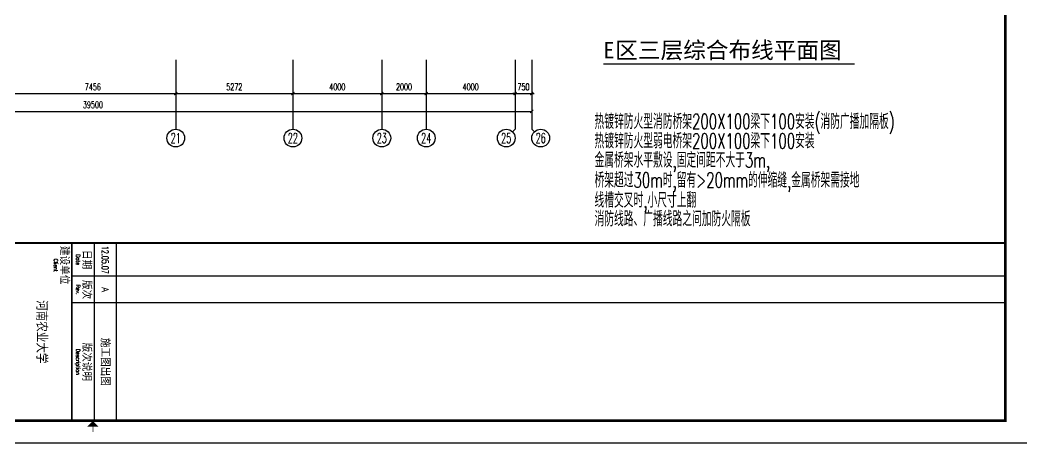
# Model space of a CAD drawing. Extents: x 190999 to 834799, y -200814 to 215286.
# Drawn here: x 705371 to 750453, y -81914 to -62882 of the extents above; entities that cross this region are included whole.
import ezdxf
from ezdxf.enums import TextEntityAlignment as Align

# ---------------------------------------------------------------- set-up
doc = ezdxf.new("R2010")
doc.units = 0
doc.header["$LTSCALE"] = 1000
doc.header["$MEASUREMENT"] = 0
for name, color, linetype in [('AXIS', 3, 'Continuous'), ('AXIS_TEXT', 7, 'Continuous'), ('DIM_SYMB', 3, 'Continuous'), ('EQUIP', 3, 'Continuous'), ('PUB_TEXT', 7, 'Continuous'), ('图框', 189, 'Continuous')]:
    doc.layers.add(name, color=color, linetype=linetype)
doc.styles.add('_TCH_AXIS', font='COMPLEX', dxfattribs={"bigfont": 'GBCBIG'})
doc.styles.add('COMPLEX', font='COMPLEX')
doc.styles.add('DIM_FONT', font='SIMPLEX', dxfattribs={"width": 0.7, "bigfont": 'GBCBIG'})
doc.styles.add('HT', font='simhei.ttf')
doc.styles.add('HZTXT', font='tj-romans1.shx', dxfattribs={"width": 0.6, "bigfont": 'hztxt.shx'})
doc.styles.add('TKZ1_tjhts.shx', font='tjromant.shx', dxfattribs={"bigfont": 'tjhts.shx'})
doc.styles.add('TKZ2_tjkts.shx', font='tjromant.shx', dxfattribs={"bigfont": 'tjkts.shx'})
doc.dimstyles.new('DIMN', dxfattribs={"dimtxt": 300, "dimasz": 100, "dimexe": 250, "dimexo": 300, "dimgap": 150, "dimtad": 1, "dimdec": 0, "dimzin": 0, "dimdsep": 46, "dimtxsty": 'DIM_FONT', "dimblk": 'ARCHTICK', "dimcen": 0.09, "dimclrt": 7, "dimazin": 2, "dimtfac": 1, "dimtdec": 0, "dimtix": 1, "dimtmove": 2, "dimatfit": 3, "dimfxl": 0, "dimtolj": 1, "dimtzin": 0, "dimarcsym": 0})

# ---------------------------------------------------------------- blocks, each defined once
blk = doc.blocks.new('TJAD_TK_A0')
at = {"layer": '图框'}
for p, q in [((2162, -441.7), (2162, 399.3)), ((2087, 389.3), (2087, -30.7)), ((2099, 389.3), (2099, -30.7)), ((2072, -10.7), (2152, -10.7)), ((2072, -20.7), (2152, -20.7)), ((2072, -30.7), (2152, -30.7))]:
    blk.add_line(p, q, dxfattribs=at)
at = {"layer": '图框', "const_width": 1.2}
blk.add_lwpolyline([(2152, -431.7), (2152, 389.3), (998, 389.3), (998, -431.7)], close=True, dxfattribs=at)
at = {"layer": '图框'}
for points, const_width in [([(2072, 389.3), (2072, -431.7)], 1), ([(2154.61, -21.2), (2157.11, -21.2)], 0.3), ([(2072, -30.7), (2152, -30.7)], 0.6)]:
    blk.add_lwpolyline(points, dxfattribs=dict(at, const_width=const_width))
blk.add_solid([(2154.61, -23.7), (2154.61, -18.7), (2152.11, -21.2)], dxfattribs=at)
at = {"layer": '图框', "color": 3, "style": 'TKZ1_tjhts.shx', "width": 0.7}
blk.add_text('12.05.07', height=3, dxfattribs=at).set_placement((2079.58, -15.7), align=Align.MIDDLE_CENTER)
at = {"layer": '图框', "color": 3, "style": 'TKZ1_tjhts.shx'}
for s, height, p in [('A', 3, (2093, -15.7)), ('施工图出图', 3.6, (2125.5, -15.83)), ('河南农业大学', 5, (2112, -44.2))]:
    blk.add_text(s, height=height, dxfattribs=at).set_placement(p, align=Align.MIDDLE_CENTER)
at = {"layer": '图框', "style": 'TKZ2_tjkts.shx'}
for s, p in [('日期', (2079.5, -24.16)), ('版次', (2093, -24.16)), ('版次说明', (2125.5, -24.16)), ('建设单位', (2082, -34.16))]:
    blk.add_text(s, height=3.6, dxfattribs=at).set_placement(p, align=Align.MIDDLE_CENTER)
at = {"layer": '图框', "style": 'TKZ2_tjkts.shx', "width": 0.8}
for s, p in [('Date', (2079.5, -27.86)), ('Rev.', (2093, -27.86)), ('Description', (2125.5, -27.86)), ('Client', (2082, -37.86))]:
    blk.add_text(s, height=1.8, dxfattribs=at).set_placement(p, align=Align.MIDDLE_CENTER)
blk = doc.blocks.new('_ArchTick')
at = {"const_width": 0.5}
blk.add_lwpolyline([(-0.7, -0.7), (0.7, 0.7)], dxfattribs=at)
blk = doc.blocks.new('*D697')
at = {"layer": 'AXIS', "color": 0, "lineweight": -2}
for p, q in [((704921, -64968), (704921, -66443)), ((712376, -64968), (712376, -66443)), ((704921, -66193), (712376, -66193))]:
    blk.add_line(p, q, dxfattribs=at)
at = {"layer": 'Defpoints', "color": 0}
for p in [(704921, -64668), (712376, -64668), (712376, -66193)]:
    blk.add_point(p, dxfattribs=at)
at = {"layer": 'AXIS', "color": 0, "lineweight": -2, "xscale": 100, "yscale": 100, "zscale": 100, "rotation": 180}
blk.add_blockref('_ArchTick', (704921, -66193), dxfattribs=at)
at = {"layer": 'AXIS', "color": 0, "lineweight": -2, "xscale": 100, "yscale": 100, "zscale": 100}
blk.add_blockref('_ArchTick', (712376, -66193), dxfattribs=at)
at = {"layer": 'AXIS', "color": 7, "insert": (708649, -65893), "char_height": 300, "attachment_point": 5, "style": 'DIM_FONT'}
blk.add_mtext('\\A1;7456', dxfattribs=at)
blk = doc.blocks.new('*D698')
at = {"layer": 'AXIS', "color": 0, "lineweight": -2}
for p, q in [((712376, -64968), (712376, -66443)), ((717649, -64968), (717649, -66443)), ((712376, -66193), (717649, -66193))]:
    blk.add_line(p, q, dxfattribs=at)
at = {"layer": 'Defpoints', "color": 0}
for p in [(712376, -64668), (717649, -64668), (717649, -66193)]:
    blk.add_point(p, dxfattribs=at)
at = {"layer": 'AXIS', "color": 0, "lineweight": -2, "xscale": 100, "yscale": 100, "zscale": 100, "rotation": 180}
blk.add_blockref('_ArchTick', (712376, -66193), dxfattribs=at)
at = {"layer": 'AXIS', "color": 0, "lineweight": -2, "xscale": 100, "yscale": 100, "zscale": 100}
blk.add_blockref('_ArchTick', (717649, -66193), dxfattribs=at)
at = {"layer": 'AXIS', "color": 7, "insert": (715012, -65893), "char_height": 300, "attachment_point": 5, "style": 'DIM_FONT'}
blk.add_mtext('\\A1;5272', dxfattribs=at)
blk = doc.blocks.new('*D699')
at = {"layer": 'AXIS', "color": 0, "lineweight": -2}
for p, q in [((717649, -64968), (717649, -66443)), ((721649, -64968), (721649, -66443)), ((717649, -66193), (721649, -66193))]:
    blk.add_line(p, q, dxfattribs=at)
at = {"layer": 'Defpoints', "color": 0}
for p in [(717649, -64668), (721649, -64668), (721649, -66193)]:
    blk.add_point(p, dxfattribs=at)
at = {"layer": 'AXIS', "color": 0, "lineweight": -2, "xscale": 100, "yscale": 100, "zscale": 100, "rotation": 180}
blk.add_blockref('_ArchTick', (717649, -66193), dxfattribs=at)
at = {"layer": 'AXIS', "color": 0, "lineweight": -2, "xscale": 100, "yscale": 100, "zscale": 100}
blk.add_blockref('_ArchTick', (721649, -66193), dxfattribs=at)
at = {"layer": 'AXIS', "color": 7, "insert": (719649, -65893), "char_height": 300, "attachment_point": 5, "style": 'DIM_FONT'}
blk.add_mtext('\\A1;4000', dxfattribs=at)
blk = doc.blocks.new('*D700')
at = {"layer": 'AXIS', "color": 0, "lineweight": -2}
for p, q in [((721649, -64968), (721649, -66443)), ((723649, -64968), (723649, -66443)), ((721649, -66193), (723649, -66193))]:
    blk.add_line(p, q, dxfattribs=at)
at = {"layer": 'Defpoints', "color": 0}
for p in [(721649, -64668), (723649, -64668), (723649, -66193)]:
    blk.add_point(p, dxfattribs=at)
at = {"layer": 'AXIS', "color": 0, "lineweight": -2, "xscale": 100, "yscale": 100, "zscale": 100, "rotation": 180}
blk.add_blockref('_ArchTick', (721649, -66193), dxfattribs=at)
at = {"layer": 'AXIS', "color": 0, "lineweight": -2, "xscale": 100, "yscale": 100, "zscale": 100}
blk.add_blockref('_ArchTick', (723649, -66193), dxfattribs=at)
at = {"layer": 'AXIS', "color": 7, "insert": (722649, -65893), "char_height": 300, "attachment_point": 5, "style": 'DIM_FONT'}
blk.add_mtext('\\A1;2000', dxfattribs=at)
blk = doc.blocks.new('*D701')
at = {"layer": 'AXIS', "color": 0, "lineweight": -2}
for p, q in [((723649, -64968), (723649, -66443)), ((727649, -64968), (727649, -66443)), ((723649, -66193), (727649, -66193))]:
    blk.add_line(p, q, dxfattribs=at)
at = {"layer": 'Defpoints', "color": 0}
for p in [(723649, -64668), (727649, -64668), (727649, -66193)]:
    blk.add_point(p, dxfattribs=at)
at = {"layer": 'AXIS', "color": 0, "lineweight": -2, "xscale": 100, "yscale": 100, "zscale": 100, "rotation": 180}
blk.add_blockref('_ArchTick', (723649, -66193), dxfattribs=at)
at = {"layer": 'AXIS', "color": 0, "lineweight": -2, "xscale": 100, "yscale": 100, "zscale": 100}
blk.add_blockref('_ArchTick', (727649, -66193), dxfattribs=at)
at = {"layer": 'AXIS', "color": 7, "insert": (725649, -65893), "char_height": 300, "attachment_point": 5, "style": 'DIM_FONT'}
blk.add_mtext('\\A1;4000', dxfattribs=at)
blk = doc.blocks.new('*D702')
at = {"layer": 'AXIS', "color": 0, "lineweight": -2}
for p, q in [((727649, -64968), (727649, -66443)), ((728399, -64968), (728399, -66443)), ((727649, -66193), (727549, -66193)), ((727649, -66193), (728399, -66193)), ((728399, -66193), (728499, -66193))]:
    blk.add_line(p, q, dxfattribs=at)
at = {"layer": 'Defpoints', "color": 0}
for p in [(727649, -64668), (728399, -64668), (728399, -66193)]:
    blk.add_point(p, dxfattribs=at)
at = {"layer": 'AXIS', "color": 0, "lineweight": -2, "xscale": 100, "yscale": 100, "zscale": 100}
blk.add_blockref('_ArchTick', (727649, -66193), dxfattribs=at)
at = {"layer": 'AXIS', "color": 0, "lineweight": -2, "xscale": 100, "yscale": 100, "zscale": 100, "rotation": 180}
blk.add_blockref('_ArchTick', (728399, -66193), dxfattribs=at)
at = {"layer": 'AXIS', "color": 7, "insert": (728024, -65893), "char_height": 300, "attachment_point": 5, "style": 'DIM_FONT'}
blk.add_mtext('\\A1;750', dxfattribs=at)
blk = doc.blocks.new('*D703')
at = {"layer": 'AXIS', "color": 0, "lineweight": -2}
for p, q in [((688899, -64968), (688899, -67243)), ((728399, -64968), (728399, -67243)), ((688899, -66993), (728399, -66993))]:
    blk.add_line(p, q, dxfattribs=at)
at = {"layer": 'Defpoints', "color": 0}
for p in [(688899, -64668), (728399, -64668), (728399, -66993)]:
    blk.add_point(p, dxfattribs=at)
at = {"layer": 'AXIS', "color": 0, "lineweight": -2, "xscale": 100, "yscale": 100, "zscale": 100, "rotation": 180}
blk.add_blockref('_ArchTick', (688899, -66993), dxfattribs=at)
at = {"layer": 'AXIS', "color": 0, "lineweight": -2, "xscale": 100, "yscale": 100, "zscale": 100}
blk.add_blockref('_ArchTick', (728399, -66993), dxfattribs=at)
at = {"layer": 'AXIS', "color": 7, "insert": (708649, -66693), "char_height": 300, "attachment_point": 5, "style": 'DIM_FONT'}
blk.add_mtext('\\A1;39500', dxfattribs=at)
blk = doc.blocks.new('_AXISO')
blk.add_circle((0, 0), 0.5)
at = {"layer": 'AXIS_TEXT', "style": 'COMPLEX', "width": 1.041667}
blk.add_attdef('A', text='', height=0.56, dxfattribs=at).set_placement((-0.25, -0.28), (0.25, -0.28), align=Align.FIT)

msp = doc.modelspace()

# ---------------------------------------------------------------- linework, layer by layer
at = {"layer": 'AXIS'}
for p, q in [((712376.5, -64667.8), (712376.5, -67792.8)), ((717648.5, -64667.8), (717648.5, -67792.8)), ((721648.5, -64667.8), (721648.5, -67792.8)), ((723648.5, -64667.8), (723648.5, -67792.8)), ((727648.5, -64667.8), (727648.5, -67792.8)), ((728398.5, -64667.8), (728398.5, -67792.8)), ((727531.4, -67910), (727648.5, -67792.8)), ((728515.7, -67910), (728398.5, -67792.8))]:
    msp.add_line(p, q, dxfattribs=at)
at = {"layer": 'DIM_SYMB', "const_width": 70}
msp.add_lwpolyline([(731613.7, -64861.4), (742927, -64861.4)], dxfattribs=at)

# ---------------------------------------------------------------- block references
at = {"layer": 'AXIS'}
ref = msp.add_blockref('_AXISO', (712376.5, -68192.8), dxfattribs=dict(at, xscale=800, yscale=800, zscale=800))
ref.add_attrib('A', '21', dxfattribs={"layer": 'AXIS_TEXT', "height": 452.55, "style": '_TCH_AXIS', "width": 0.724138}).set_placement((712150.2, -68419.1), (712602.7, -68419.1), align=Align.FIT)
ref = msp.add_blockref('_AXISO', (717648.5, -68192.8), dxfattribs=dict(at, xscale=800, yscale=800, zscale=800))
ref.add_attrib('A', '22', dxfattribs={"layer": 'AXIS_TEXT', "height": 452.55, "style": '_TCH_AXIS', "width": 0.617647}).set_placement((717422.3, -68419.1), (717874.8, -68419.1), align=Align.FIT)
ref = msp.add_blockref('_AXISO', (721648.5, -68192.8), dxfattribs=dict(at, xscale=800, yscale=800, zscale=800))
ref.add_attrib('A', '23', dxfattribs={"layer": 'AXIS_TEXT', "height": 452.55, "style": '_TCH_AXIS', "width": 0.617647}).set_placement((721422.3, -68419.1), (721874.8, -68419.1), align=Align.FIT)
ref = msp.add_blockref('_AXISO', (723648.5, -68192.8), dxfattribs=dict(at, xscale=800, yscale=800, zscale=800))
ref.add_attrib('A', '24', dxfattribs={"layer": 'AXIS_TEXT', "height": 452.55, "style": '_TCH_AXIS', "width": 0.583333}).set_placement((723422.3, -68419.1), (723874.8, -68419.1), align=Align.FIT)
ref = msp.add_blockref('_AXISO', (727248.5, -68192.8), dxfattribs=dict(at, xscale=800, yscale=800, zscale=800))
ref.add_attrib('A', '25', dxfattribs={"layer": 'AXIS_TEXT', "height": 452.55, "style": '_TCH_AXIS', "width": 0.617647}).set_placement((727022.3, -68419.1), (727474.8, -68419.1), align=Align.FIT)
ref = msp.add_blockref('_AXISO', (728798.5, -68192.8), dxfattribs=dict(at, xscale=800, yscale=800, zscale=800))
ref.add_attrib('A', '26', dxfattribs={"layer": 'AXIS_TEXT', "height": 452.55, "style": '_TCH_AXIS', "width": 0.617647}).set_placement((728572.3, -68419.1), (729024.8, -68419.1), align=Align.FIT)
at = {"layer": '图框', "xscale": 100, "yscale": 100, "zscale": 100, "rotation": 270}
msp.add_blockref('TJAD_TK_A0', (710768.8, 134286.5), dxfattribs=at)

# ---------------------------------------------------------------- texts
at = {"layer": 'EQUIP', "style": 'HZTXT', "width": 0.65}
for s, p in [('热镀锌防火型消防桥架200X100梁下100安装(消防广播加隔板)', (731220.1, -67785.2)), ('热镀锌防火型弱电桥架200X100梁下100安装', (731220.1, -68657.8)), ('金属桥架水平敷设,固定间距不大于3m,', (731220.1, -69521.5)), ('桥架超过30m时,留有>20mm的伸缩缝,金属桥架需接地', (731220.1, -70422.9)), ('线槽交叉时,小尺寸上翻', (731220.1, -71323.3)), ('消防线路、广播线路之间加防火隔板', (731220.1, -72164.1))]:
    msp.add_text(s, height=675, dxfattribs=at).set_placement(p)
at = {"layer": 'PUB_TEXT', "style": 'HT'}
for s, height, p in [('E', 746.8, (731613.7, -64611.7)), ('区三层综合布线平面图', 746.84, (732153.8, -64611.7))]:
    msp.add_text(s, height=height, dxfattribs=at).set_placement(p)

# ---------------------------------------------------------------- dimensions: what is measured, and where the dimension line sits
at = {"layer": 'AXIS'}
for p1, p2, distance, picture, middle in [((688898.5, -64667.8), (728398.5, -64667.8), -2325, '*D703', (708648.5, -66692.8)), ((704920.6, -64667.8), (712376.5, -64667.8), -1525, '*D697', (708648.5, -65892.8)), ((712376.5, -64667.8), (717648.5, -64667.8), -1525, '*D698', (715012.5, -65892.8)), ((717648.5, -64667.8), (721648.5, -64667.8), -1525, '*D699', (719648.5, -65892.8)), ((721648.5, -64667.8), (723648.5, -64667.8), -1525, '*D700', (722648.5, -65892.8)), ((723648.5, -64667.8), (727648.5, -64667.8), -1525, '*D701', (725648.5, -65892.8)), ((727648.5, -64667.8), (728398.5, -64667.8), -1525, '*D702', (728023.5, -65892.8))]:
    dim = msp.add_aligned_dim(p1=p1, p2=p2, distance=distance, dimstyle='DIMN', dxfattribs=at)
    dim.commit()
    dim.dimension.update_dxf_attribs({"geometry": picture, "text_midpoint": middle})

doc.saveas('drawing.dxf')
